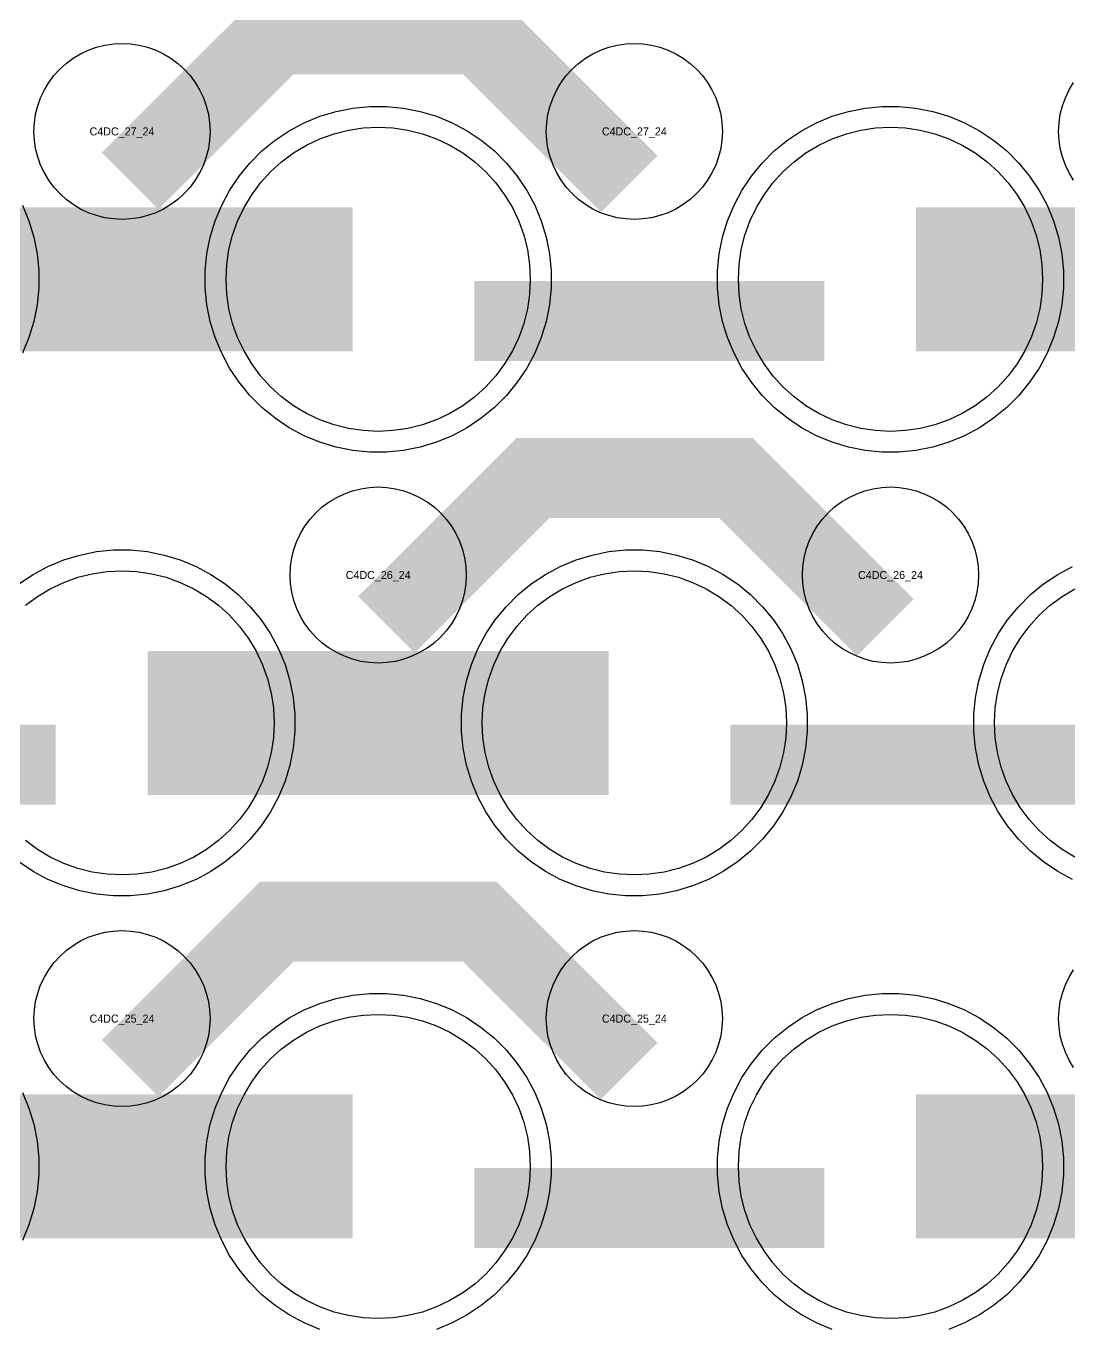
# Model space of a CAD drawing. Extents: x -11880 to 11880, y -14992 to 14992.
# Drawn here: x -4350 to -4024.2, y -11424.7 to -11019.2 of the extents above; entities that cross this region are included whole.
import ezdxf
from ezdxf.enums import TextEntityAlignment as Align

# ---------------------------------------------------------------- set-up
doc = ezdxf.new("R2010")
doc.units = 0
doc.header["$MEASUREMENT"] = 0
for name, color, linetype in [('GDS_775_DT_237', 138, 'CONTINUOUS'), ('RDL1_FS', 34, 'CONTINUOUS'), ('RDL_BS', 160, 'CONTINUOUS')]:
    doc.layers.add(name, color=color, linetype=linetype)

msp = doc.modelspace()

# ---------------------------------------------------------------- linework, layer by layer
at = {"layer": 'RDL1_FS', "color": 240, "true_color": 0xed1f24}
for points in [[(-4240, -11145.844), (-4244.657, -11145.615), (-4249.268, -11144.931), (-4253.791, -11143.799), (-4258.181, -11142.227), (-4262.395, -11140.235), (-4266.395, -11137.837), (-4270.14, -11135.059), (-4273.594, -11131.929), (-4276.724, -11128.475), (-4279.502, -11124.73), (-4281.9, -11120.73), (-4283.892, -11116.516), (-4285.464, -11112.126), (-4286.596, -11107.603), (-4287.28, -11102.992), (-4287.509, -11098.335), (-4287.28, -11093.678), (-4286.596, -11089.067), (-4285.464, -11084.544), (-4283.892, -11080.154), (-4281.9, -11075.94), (-4279.502, -11071.94), (-4276.724, -11068.195), (-4273.594, -11064.741), (-4270.14, -11061.611), (-4266.395, -11058.833), (-4262.395, -11056.435), (-4258.181, -11054.443), (-4253.791, -11052.871), (-4249.268, -11051.739), (-4244.657, -11051.055), (-4240, -11050.826), (-4235.343, -11051.055), (-4230.732, -11051.739), (-4226.209, -11052.871), (-4221.819, -11054.443), (-4217.605, -11056.435), (-4213.605, -11058.833), (-4209.86, -11061.611), (-4206.406, -11064.741), (-4203.276, -11068.195), (-4200.498, -11071.94), (-4198.1, -11075.94), (-4196.108, -11080.154), (-4194.536, -11084.544), (-4193.404, -11089.067), (-4192.72, -11093.678), (-4192.491, -11098.335), (-4192.72, -11102.992), (-4193.404, -11107.603), (-4194.536, -11112.126), (-4196.108, -11116.516), (-4198.1, -11120.73), (-4200.498, -11124.73), (-4203.276, -11128.475), (-4206.406, -11131.929), (-4209.86, -11135.059), (-4213.605, -11137.837), (-4217.605, -11140.235), (-4221.819, -11142.227), (-4226.209, -11143.799), (-4230.732, -11144.931), (-4235.343, -11145.615)], [(-4080, -11145.844), (-4084.657, -11145.615), (-4089.268, -11144.931), (-4093.791, -11143.799), (-4098.181, -11142.227), (-4102.395, -11140.235), (-4106.395, -11137.837), (-4110.14, -11135.059), (-4113.594, -11131.929), (-4116.724, -11128.475), (-4119.502, -11124.73), (-4121.9, -11120.73), (-4123.892, -11116.516), (-4125.464, -11112.126), (-4126.596, -11107.603), (-4127.28, -11102.992), (-4127.509, -11098.335), (-4127.28, -11093.678), (-4126.596, -11089.067), (-4125.464, -11084.544), (-4123.892, -11080.154), (-4121.9, -11075.94), (-4119.502, -11071.94), (-4116.724, -11068.195), (-4113.594, -11064.741), (-4110.14, -11061.611), (-4106.395, -11058.833), (-4102.395, -11056.435), (-4098.181, -11054.443), (-4093.791, -11052.871), (-4089.268, -11051.739), (-4084.657, -11051.055), (-4080, -11050.826), (-4075.343, -11051.055), (-4070.732, -11051.739), (-4066.209, -11052.871), (-4061.819, -11054.443), (-4057.605, -11056.435), (-4053.605, -11058.833), (-4049.86, -11061.611), (-4046.406, -11064.741), (-4043.276, -11068.195), (-4040.498, -11071.94), (-4038.1, -11075.94), (-4036.108, -11080.154), (-4034.536, -11084.544), (-4033.404, -11089.067), (-4032.72, -11093.678), (-4032.491, -11098.335), (-4032.72, -11102.992), (-4033.404, -11107.603), (-4034.536, -11112.126), (-4036.108, -11116.516), (-4038.1, -11120.73), (-4040.498, -11124.73), (-4043.276, -11128.475), (-4046.406, -11131.929), (-4049.86, -11135.059), (-4053.605, -11137.837), (-4057.605, -11140.235), (-4061.819, -11142.227), (-4066.209, -11143.799), (-4070.732, -11144.931), (-4075.343, -11145.615)]]:
    msp.add_lwpolyline(points, close=True, dxfattribs=at)
for points in [[(-4391.998, -11098.335, 45, 45, 0), (-4319.998, -11098.335, 45, 45, 0)], [(-4319.998, -11098.335, 45, 45, 0), (-4247.998, -11098.335, 45, 45, 0)], [(-4071.998, -11098.335, 45, 45, 0), (-3999.998, -11098.335, 45, 45, 0)]]:
    msp.add_lwpolyline(points, format="xyseb", dxfattribs=at)
at = {"layer": 'RDL1_FS'}
for points in [[(-4350.14, -11200.176), (-4346.395, -11197.398), (-4342.395, -11195), (-4338.181, -11193.008), (-4333.791, -11191.436), (-4329.268, -11190.304), (-4324.657, -11189.62), (-4320, -11189.391), (-4315.343, -11189.62), (-4310.732, -11190.304), (-4306.209, -11191.436), (-4301.819, -11193.008), (-4297.605, -11195), (-4293.605, -11197.398), (-4289.86, -11200.176), (-4286.406, -11203.306), (-4283.276, -11206.76), (-4280.498, -11210.505), (-4278.1, -11214.505), (-4276.108, -11218.719), (-4274.536, -11223.109), (-4273.404, -11227.632), (-4272.72, -11232.243), (-4272.491, -11236.9), (-4272.72, -11241.557), (-4273.404, -11246.168), (-4274.536, -11250.691), (-4276.108, -11255.081), (-4278.1, -11259.295), (-4280.498, -11263.295), (-4283.276, -11267.04), (-4286.406, -11270.494), (-4289.86, -11273.624), (-4293.605, -11276.402), (-4297.605, -11278.8), (-4301.819, -11280.792), (-4306.209, -11282.364), (-4310.732, -11283.496), (-4315.343, -11284.18), (-4320, -11284.409), (-4324.657, -11284.18), (-4329.268, -11283.496), (-4333.791, -11282.364), (-4338.181, -11280.792), (-4342.395, -11278.8), (-4346.395, -11276.402), (-4350.14, -11273.624)], [(-4022.395, -11278.8), (-4026.395, -11276.402), (-4030.14, -11273.624), (-4033.594, -11270.494), (-4036.724, -11267.04), (-4039.502, -11263.295), (-4041.9, -11259.295), (-4043.892, -11255.081), (-4045.464, -11250.691), (-4046.596, -11246.168), (-4047.28, -11241.557), (-4047.509, -11236.9), (-4047.28, -11232.243), (-4046.596, -11227.632), (-4045.464, -11223.109), (-4043.892, -11218.719), (-4041.9, -11214.505), (-4039.502, -11210.505), (-4036.724, -11206.76), (-4033.594, -11203.306), (-4030.14, -11200.176), (-4026.395, -11197.398), (-4022.395, -11195)]]:
    msp.add_lwpolyline(points, dxfattribs=at)
for points in [[(-4160, -11284.409), (-4164.657, -11284.18), (-4169.268, -11283.496), (-4173.791, -11282.364), (-4178.181, -11280.792), (-4182.395, -11278.8), (-4186.395, -11276.402), (-4190.14, -11273.624), (-4193.594, -11270.494), (-4196.724, -11267.04), (-4199.502, -11263.295), (-4201.9, -11259.295), (-4203.892, -11255.081), (-4205.464, -11250.691), (-4206.596, -11246.168), (-4207.28, -11241.557), (-4207.509, -11236.9), (-4207.28, -11232.243), (-4206.596, -11227.632), (-4205.464, -11223.109), (-4203.892, -11218.719), (-4201.9, -11214.505), (-4199.502, -11210.505), (-4196.724, -11206.76), (-4193.594, -11203.306), (-4190.14, -11200.176), (-4186.395, -11197.398), (-4182.395, -11195), (-4178.181, -11193.008), (-4173.791, -11191.436), (-4169.268, -11190.304), (-4164.657, -11189.62), (-4160, -11189.391), (-4155.343, -11189.62), (-4150.732, -11190.304), (-4146.209, -11191.436), (-4141.819, -11193.008), (-4137.605, -11195), (-4133.605, -11197.398), (-4129.86, -11200.176), (-4126.406, -11203.306), (-4123.276, -11206.76), (-4120.498, -11210.505), (-4118.1, -11214.505), (-4116.108, -11218.719), (-4114.536, -11223.109), (-4113.404, -11227.632), (-4112.72, -11232.243), (-4112.491, -11236.9), (-4112.72, -11241.557), (-4113.404, -11246.168), (-4114.536, -11250.691), (-4116.108, -11255.081), (-4118.1, -11259.295), (-4120.498, -11263.295), (-4123.276, -11267.04), (-4126.406, -11270.494), (-4129.86, -11273.624), (-4133.605, -11276.402), (-4137.605, -11278.8), (-4141.819, -11280.792), (-4146.209, -11282.364), (-4150.732, -11283.496), (-4155.343, -11284.18)], [(-4240, -11422.969), (-4244.657, -11422.74), (-4249.268, -11422.056), (-4253.791, -11420.924), (-4258.181, -11419.352), (-4262.395, -11417.36), (-4266.395, -11414.962), (-4270.14, -11412.184), (-4273.594, -11409.054), (-4276.724, -11405.6), (-4279.502, -11401.855), (-4281.9, -11397.855), (-4283.892, -11393.641), (-4285.464, -11389.251), (-4286.596, -11384.728), (-4287.28, -11380.117), (-4287.509, -11375.46), (-4287.28, -11370.803), (-4286.596, -11366.192), (-4285.464, -11361.669), (-4283.892, -11357.279), (-4281.9, -11353.065), (-4279.502, -11349.065), (-4276.724, -11345.32), (-4273.594, -11341.866), (-4270.14, -11338.736), (-4266.395, -11335.958), (-4262.395, -11333.56), (-4258.181, -11331.568), (-4253.791, -11329.996), (-4249.268, -11328.864), (-4244.657, -11328.18), (-4240, -11327.951), (-4235.343, -11328.18), (-4230.732, -11328.864), (-4226.209, -11329.996), (-4221.819, -11331.568), (-4217.605, -11333.56), (-4213.605, -11335.958), (-4209.86, -11338.736), (-4206.406, -11341.866), (-4203.276, -11345.32), (-4200.498, -11349.065), (-4198.1, -11353.065), (-4196.108, -11357.279), (-4194.536, -11361.669), (-4193.404, -11366.192), (-4192.72, -11370.803), (-4192.491, -11375.46), (-4192.72, -11380.117), (-4193.404, -11384.728), (-4194.536, -11389.251), (-4196.108, -11393.641), (-4198.1, -11397.855), (-4200.498, -11401.855), (-4203.276, -11405.6), (-4206.406, -11409.054), (-4209.86, -11412.184), (-4213.605, -11414.962), (-4217.605, -11417.36), (-4221.819, -11419.352), (-4226.209, -11420.924), (-4230.732, -11422.056), (-4235.343, -11422.74)], [(-4080, -11422.969), (-4084.657, -11422.74), (-4089.268, -11422.056), (-4093.791, -11420.924), (-4098.181, -11419.352), (-4102.395, -11417.36), (-4106.395, -11414.962), (-4110.14, -11412.184), (-4113.594, -11409.054), (-4116.724, -11405.6), (-4119.502, -11401.855), (-4121.9, -11397.855), (-4123.892, -11393.641), (-4125.464, -11389.251), (-4126.596, -11384.728), (-4127.28, -11380.117), (-4127.509, -11375.46), (-4127.28, -11370.803), (-4126.596, -11366.192), (-4125.464, -11361.669), (-4123.892, -11357.279), (-4121.9, -11353.065), (-4119.502, -11349.065), (-4116.724, -11345.32), (-4113.594, -11341.866), (-4110.14, -11338.736), (-4106.395, -11335.958), (-4102.395, -11333.56), (-4098.181, -11331.568), (-4093.791, -11329.996), (-4089.268, -11328.864), (-4084.657, -11328.18), (-4080, -11327.951), (-4075.343, -11328.18), (-4070.732, -11328.864), (-4066.209, -11329.996), (-4061.819, -11331.568), (-4057.605, -11333.56), (-4053.605, -11335.958), (-4049.86, -11338.736), (-4046.406, -11341.866), (-4043.276, -11345.32), (-4040.498, -11349.065), (-4038.1, -11353.065), (-4036.108, -11357.279), (-4034.536, -11361.669), (-4033.404, -11366.192), (-4032.72, -11370.803), (-4032.491, -11375.46), (-4032.72, -11380.117), (-4033.404, -11384.728), (-4034.536, -11389.251), (-4036.108, -11393.641), (-4038.1, -11397.855), (-4040.498, -11401.855), (-4043.276, -11405.6), (-4046.406, -11409.054), (-4049.86, -11412.184), (-4053.605, -11414.962), (-4057.605, -11417.36), (-4061.819, -11419.352), (-4066.209, -11420.924), (-4070.732, -11422.056), (-4075.343, -11422.74)]]:
    msp.add_lwpolyline(points, close=True, dxfattribs=at)
for points in [[(-4311.998, -11236.9, 45, 45, 0), (-4239.998, -11236.9, 45, 45, 0)], [(-4239.998, -11236.9, 45, 45, 0), (-4167.998, -11236.9, 45, 45, 0)], [(-4391.998, -11375.46, 45, 45, 0), (-4319.998, -11375.46, 45, 45, 0)], [(-4319.998, -11375.46, 45, 45, 0), (-4247.998, -11375.46, 45, 45, 0)], [(-4071.998, -11375.46, 45, 45, 0), (-3999.998, -11375.46, 45, 45, 0)]]:
    msp.add_lwpolyline(points, format="xyseb", dxfattribs=at)
at = {"layer": 'RDL_BS'}
for points in [[(-4317.438, -11067.649, 25, 25, 0), (-4271.623, -11021.834, 25, 25, 0), (-4238.07, -11021.834, 25, 25, 0)], [(-4161.599, -11068.548, 25, 25, 0), (-4208.313, -11021.834, 25, 25, 0), (-4238.071, -11021.834, 25, 25, 0)], [(-4237.438, -11206.214, 25, 25, 0), (-4191.623, -11160.399, 25, 25, 0), (-4158.07, -11160.399, 25, 25, 0)], [(-4081.599, -11207.113, 25, 25, 0), (-4128.313, -11160.399, 25, 25, 0), (-4158.071, -11160.399, 25, 25, 0)], [(-4449.984, -11249.913, 25, 25, 0), (-4340.719, -11249.913, 25, 25, 0)], [(-4129.984, -11249.913, 25, 25, 0), (-4020.719, -11249.913, 25, 25, 0)], [(-4317.438, -11344.774, 25, 25, 0), (-4271.623, -11298.959, 25, 25, 0), (-4238.07, -11298.959, 25, 25, 0)], [(-4161.599, -11345.673, 25, 25, 0), (-4208.313, -11298.959, 25, 25, 0), (-4238.071, -11298.959, 25, 25, 0)], [(-4209.984, -11388.473, 25, 25, 0), (-4100.719, -11388.473, 25, 25, 0)]]:
    msp.add_lwpolyline(points, format="xyseb", dxfattribs=at)
for points in [[(-4320, -11079.641), (-4322.693, -11079.509), (-4325.365, -11079.113), (-4327.984, -11078.456), (-4330.519, -11077.549), (-4332.956, -11076.397), (-4335.28, -11075.004), (-4337.443, -11073.401), (-4339.442, -11071.589), (-4341.254, -11069.59), (-4342.857, -11067.427), (-4344.25, -11065.103), (-4345.402, -11062.666), (-4346.309, -11060.131), (-4346.966, -11057.512), (-4347.362, -11054.84), (-4347.494, -11052.147), (-4347.362, -11049.454), (-4346.966, -11046.782), (-4346.309, -11044.163), (-4345.402, -11041.628), (-4344.25, -11039.191), (-4342.857, -11036.867), (-4341.254, -11034.704), (-4339.442, -11032.705), (-4337.443, -11030.893), (-4335.28, -11029.29), (-4332.956, -11027.897), (-4330.519, -11026.745), (-4327.984, -11025.838), (-4325.365, -11025.181), (-4322.693, -11024.785), (-4320, -11024.653), (-4317.307, -11024.785), (-4314.635, -11025.181), (-4312.016, -11025.838), (-4309.481, -11026.745), (-4307.044, -11027.897), (-4304.72, -11029.29), (-4302.557, -11030.893), (-4300.558, -11032.705), (-4298.746, -11034.704), (-4297.143, -11036.867), (-4295.75, -11039.191), (-4294.598, -11041.628), (-4293.691, -11044.163), (-4293.034, -11046.782), (-4292.638, -11049.454), (-4292.506, -11052.147), (-4292.638, -11054.84), (-4293.034, -11057.512), (-4293.691, -11060.131), (-4294.598, -11062.666), (-4295.75, -11065.103), (-4297.143, -11067.427), (-4298.746, -11069.59), (-4300.558, -11071.589), (-4302.557, -11073.401), (-4304.72, -11075.004), (-4307.044, -11076.397), (-4309.481, -11077.549), (-4312.016, -11078.456), (-4314.635, -11079.113), (-4317.307, -11079.509)], [(-4160, -11079.641), (-4162.693, -11079.509), (-4165.365, -11079.113), (-4167.984, -11078.456), (-4170.519, -11077.549), (-4172.956, -11076.397), (-4175.28, -11075.004), (-4177.443, -11073.401), (-4179.442, -11071.589), (-4181.254, -11069.59), (-4182.857, -11067.427), (-4184.25, -11065.103), (-4185.402, -11062.666), (-4186.309, -11060.131), (-4186.966, -11057.512), (-4187.362, -11054.84), (-4187.494, -11052.147), (-4187.362, -11049.454), (-4186.966, -11046.782), (-4186.309, -11044.163), (-4185.402, -11041.628), (-4184.25, -11039.191), (-4182.857, -11036.867), (-4181.254, -11034.704), (-4179.442, -11032.705), (-4177.443, -11030.893), (-4175.28, -11029.29), (-4172.956, -11027.897), (-4170.519, -11026.745), (-4167.984, -11025.838), (-4165.365, -11025.181), (-4162.693, -11024.785), (-4160, -11024.653), (-4157.307, -11024.785), (-4154.635, -11025.181), (-4152.016, -11025.838), (-4149.481, -11026.745), (-4147.044, -11027.897), (-4144.72, -11029.29), (-4142.557, -11030.893), (-4140.558, -11032.705), (-4138.746, -11034.704), (-4137.143, -11036.867), (-4135.75, -11039.191), (-4134.598, -11041.628), (-4133.691, -11044.163), (-4133.034, -11046.782), (-4132.638, -11049.454), (-4132.506, -11052.147), (-4132.638, -11054.84), (-4133.034, -11057.512), (-4133.691, -11060.131), (-4134.598, -11062.666), (-4135.75, -11065.103), (-4137.143, -11067.427), (-4138.746, -11069.59), (-4140.558, -11071.589), (-4142.557, -11073.401), (-4144.72, -11075.004), (-4147.044, -11076.397), (-4149.481, -11077.549), (-4152.016, -11078.456), (-4154.635, -11079.113), (-4157.307, -11079.509)], [(-4240, -11218.206), (-4242.693, -11218.074), (-4245.365, -11217.678), (-4247.984, -11217.021), (-4250.519, -11216.114), (-4252.956, -11214.962), (-4255.28, -11213.569), (-4257.443, -11211.966), (-4259.442, -11210.154), (-4261.254, -11208.155), (-4262.857, -11205.992), (-4264.25, -11203.668), (-4265.402, -11201.231), (-4266.309, -11198.696), (-4266.966, -11196.077), (-4267.362, -11193.405), (-4267.494, -11190.712), (-4267.362, -11188.019), (-4266.966, -11185.347), (-4266.309, -11182.728), (-4265.402, -11180.193), (-4264.25, -11177.756), (-4262.857, -11175.432), (-4261.254, -11173.269), (-4259.442, -11171.27), (-4257.443, -11169.458), (-4255.28, -11167.855), (-4252.956, -11166.462), (-4250.519, -11165.31), (-4247.984, -11164.403), (-4245.365, -11163.746), (-4242.693, -11163.35), (-4240, -11163.218), (-4237.307, -11163.35), (-4234.635, -11163.746), (-4232.016, -11164.403), (-4229.481, -11165.31), (-4227.044, -11166.462), (-4224.72, -11167.855), (-4222.557, -11169.458), (-4220.558, -11171.27), (-4218.746, -11173.269), (-4217.143, -11175.432), (-4215.75, -11177.756), (-4214.598, -11180.193), (-4213.691, -11182.728), (-4213.034, -11185.347), (-4212.638, -11188.019), (-4212.506, -11190.712), (-4212.638, -11193.405), (-4213.034, -11196.077), (-4213.691, -11198.696), (-4214.598, -11201.231), (-4215.75, -11203.668), (-4217.143, -11205.992), (-4218.746, -11208.155), (-4220.558, -11210.154), (-4222.557, -11211.966), (-4224.72, -11213.569), (-4227.044, -11214.962), (-4229.481, -11216.114), (-4232.016, -11217.021), (-4234.635, -11217.678), (-4237.307, -11218.074)], [(-4080, -11218.206), (-4082.693, -11218.074), (-4085.365, -11217.678), (-4087.984, -11217.021), (-4090.519, -11216.114), (-4092.956, -11214.962), (-4095.28, -11213.569), (-4097.443, -11211.966), (-4099.442, -11210.154), (-4101.254, -11208.155), (-4102.857, -11205.992), (-4104.25, -11203.668), (-4105.402, -11201.231), (-4106.309, -11198.696), (-4106.966, -11196.077), (-4107.362, -11193.405), (-4107.494, -11190.712), (-4107.362, -11188.019), (-4106.966, -11185.347), (-4106.309, -11182.728), (-4105.402, -11180.193), (-4104.25, -11177.756), (-4102.857, -11175.432), (-4101.254, -11173.269), (-4099.442, -11171.27), (-4097.443, -11169.458), (-4095.28, -11167.855), (-4092.956, -11166.462), (-4090.519, -11165.31), (-4087.984, -11164.403), (-4085.365, -11163.746), (-4082.693, -11163.35), (-4080, -11163.218), (-4077.307, -11163.35), (-4074.635, -11163.746), (-4072.016, -11164.403), (-4069.481, -11165.31), (-4067.044, -11166.462), (-4064.72, -11167.855), (-4062.557, -11169.458), (-4060.558, -11171.27), (-4058.746, -11173.269), (-4057.143, -11175.432), (-4055.75, -11177.756), (-4054.598, -11180.193), (-4053.691, -11182.728), (-4053.034, -11185.347), (-4052.638, -11188.019), (-4052.506, -11190.712), (-4052.638, -11193.405), (-4053.034, -11196.077), (-4053.691, -11198.696), (-4054.598, -11201.231), (-4055.75, -11203.668), (-4057.143, -11205.992), (-4058.746, -11208.155), (-4060.558, -11210.154), (-4062.557, -11211.966), (-4064.72, -11213.569), (-4067.044, -11214.962), (-4069.481, -11216.114), (-4072.016, -11217.021), (-4074.635, -11217.678), (-4077.307, -11218.074)], [(-4162.644, -11290.9), (-4167.938, -11290.383), (-4173.165, -11289.337), (-4178.205, -11287.806), (-4183.115, -11285.775), (-4187.777, -11283.283), (-4192.191, -11280.336), (-4196.292, -11276.974), (-4200.074, -11273.192), (-4203.436, -11269.091), (-4206.383, -11264.677), (-4208.875, -11260.015), (-4210.906, -11255.105), (-4212.437, -11250.065), (-4213.483, -11244.838), (-4214, -11239.544), (-4214, -11234.256), (-4213.483, -11228.962), (-4212.437, -11223.735), (-4210.906, -11218.695), (-4208.875, -11213.785), (-4206.383, -11209.123), (-4203.436, -11204.709), (-4200.074, -11200.608), (-4196.292, -11196.826), (-4192.191, -11193.464), (-4187.777, -11190.517), (-4183.115, -11188.025), (-4178.205, -11185.994), (-4173.165, -11184.463), (-4167.938, -11183.417), (-4162.644, -11182.9), (-4157.356, -11182.9), (-4152.062, -11183.417), (-4146.835, -11184.463), (-4141.795, -11185.994), (-4136.885, -11188.025), (-4132.223, -11190.517), (-4127.809, -11193.464), (-4123.708, -11196.826), (-4119.926, -11200.608), (-4116.564, -11204.709), (-4113.617, -11209.123), (-4111.125, -11213.785), (-4109.094, -11218.695), (-4107.563, -11223.735), (-4106.517, -11228.962), (-4106, -11234.256), (-4106, -11239.544), (-4106.517, -11244.838), (-4107.563, -11250.065), (-4109.094, -11255.105), (-4111.125, -11260.015), (-4113.617, -11264.677), (-4116.564, -11269.091), (-4119.926, -11273.192), (-4123.708, -11276.974), (-4127.809, -11280.336), (-4132.223, -11283.283), (-4136.885, -11285.775), (-4141.795, -11287.806), (-4146.835, -11289.337), (-4152.062, -11290.383), (-4157.356, -11290.9)], [(-4320, -11356.766), (-4322.693, -11356.634), (-4325.365, -11356.238), (-4327.984, -11355.581), (-4330.519, -11354.674), (-4332.956, -11353.522), (-4335.28, -11352.129), (-4337.443, -11350.526), (-4339.442, -11348.714), (-4341.254, -11346.715), (-4342.857, -11344.552), (-4344.25, -11342.228), (-4345.402, -11339.791), (-4346.309, -11337.256), (-4346.966, -11334.637), (-4347.362, -11331.965), (-4347.494, -11329.272), (-4347.362, -11326.579), (-4346.966, -11323.907), (-4346.309, -11321.288), (-4345.402, -11318.753), (-4344.25, -11316.316), (-4342.857, -11313.992), (-4341.254, -11311.829), (-4339.442, -11309.83), (-4337.443, -11308.018), (-4335.28, -11306.415), (-4332.956, -11305.022), (-4330.519, -11303.87), (-4327.984, -11302.963), (-4325.365, -11302.306), (-4322.693, -11301.91), (-4320, -11301.778), (-4317.307, -11301.91), (-4314.635, -11302.306), (-4312.016, -11302.963), (-4309.481, -11303.87), (-4307.044, -11305.022), (-4304.72, -11306.415), (-4302.557, -11308.018), (-4300.558, -11309.83), (-4298.746, -11311.829), (-4297.143, -11313.992), (-4295.75, -11316.316), (-4294.598, -11318.753), (-4293.691, -11321.288), (-4293.034, -11323.907), (-4292.638, -11326.579), (-4292.506, -11329.272), (-4292.638, -11331.965), (-4293.034, -11334.637), (-4293.691, -11337.256), (-4294.598, -11339.791), (-4295.75, -11342.228), (-4297.143, -11344.552), (-4298.746, -11346.715), (-4300.558, -11348.714), (-4302.557, -11350.526), (-4304.72, -11352.129), (-4307.044, -11353.522), (-4309.481, -11354.674), (-4312.016, -11355.581), (-4314.635, -11356.238), (-4317.307, -11356.634)], [(-4160, -11356.766), (-4162.693, -11356.634), (-4165.365, -11356.238), (-4167.984, -11355.581), (-4170.519, -11354.674), (-4172.956, -11353.522), (-4175.28, -11352.129), (-4177.443, -11350.526), (-4179.442, -11348.714), (-4181.254, -11346.715), (-4182.857, -11344.552), (-4184.25, -11342.228), (-4185.402, -11339.791), (-4186.309, -11337.256), (-4186.966, -11334.637), (-4187.362, -11331.965), (-4187.494, -11329.272), (-4187.362, -11326.579), (-4186.966, -11323.907), (-4186.309, -11321.288), (-4185.402, -11318.753), (-4184.25, -11316.316), (-4182.857, -11313.992), (-4181.254, -11311.829), (-4179.442, -11309.83), (-4177.443, -11308.018), (-4175.28, -11306.415), (-4172.956, -11305.022), (-4170.519, -11303.87), (-4167.984, -11302.963), (-4165.365, -11302.306), (-4162.693, -11301.91), (-4160, -11301.778), (-4157.307, -11301.91), (-4154.635, -11302.306), (-4152.016, -11302.963), (-4149.481, -11303.87), (-4147.044, -11305.022), (-4144.72, -11306.415), (-4142.557, -11308.018), (-4140.558, -11309.83), (-4138.746, -11311.829), (-4137.143, -11313.992), (-4135.75, -11316.316), (-4134.598, -11318.753), (-4133.691, -11321.288), (-4133.034, -11323.907), (-4132.638, -11326.579), (-4132.506, -11329.272), (-4132.638, -11331.965), (-4133.034, -11334.637), (-4133.691, -11337.256), (-4134.598, -11339.791), (-4135.75, -11342.228), (-4137.143, -11344.552), (-4138.746, -11346.715), (-4140.558, -11348.714), (-4142.557, -11350.526), (-4144.72, -11352.129), (-4147.044, -11353.522), (-4149.481, -11354.674), (-4152.016, -11355.581), (-4154.635, -11356.238), (-4157.307, -11356.634)]]:
    msp.add_lwpolyline(points, close=True, dxfattribs=at)
for points in [[(-4022.857, -11067.427), (-4024.25, -11065.103), (-4025.402, -11062.666), (-4026.309, -11060.131), (-4026.966, -11057.512), (-4027.362, -11054.84), (-4027.494, -11052.147), (-4027.362, -11049.454), (-4026.966, -11046.782), (-4026.309, -11044.163), (-4025.402, -11041.628), (-4024.25, -11039.191), (-4022.857, -11036.867)], [(-4352.191, -11193.464), (-4347.777, -11190.517), (-4343.115, -11188.025), (-4338.205, -11185.994), (-4333.165, -11184.463), (-4327.938, -11183.417), (-4322.644, -11182.9), (-4317.356, -11182.9), (-4312.062, -11183.417), (-4306.835, -11184.463), (-4301.795, -11185.994), (-4296.885, -11188.025), (-4292.223, -11190.517), (-4287.809, -11193.464), (-4283.708, -11196.826), (-4279.926, -11200.608), (-4276.564, -11204.709), (-4273.617, -11209.123), (-4271.125, -11213.785), (-4269.094, -11218.695), (-4267.563, -11223.735), (-4266.517, -11228.962), (-4266, -11234.256), (-4266, -11239.544), (-4266.517, -11244.838), (-4267.563, -11250.065), (-4269.094, -11255.105), (-4271.125, -11260.015), (-4273.617, -11264.677), (-4276.564, -11269.091), (-4279.926, -11273.192), (-4283.708, -11276.974), (-4287.809, -11280.336), (-4292.223, -11283.283), (-4296.885, -11285.775), (-4301.795, -11287.806), (-4306.835, -11289.337), (-4312.062, -11290.383), (-4317.356, -11290.9), (-4322.644, -11290.9), (-4327.938, -11290.383), (-4333.165, -11289.337), (-4338.205, -11287.806), (-4343.115, -11285.775), (-4347.777, -11283.283), (-4352.191, -11280.336)], [(-4023.115, -11285.775), (-4027.777, -11283.283), (-4032.191, -11280.336), (-4036.292, -11276.974), (-4040.074, -11273.192), (-4043.436, -11269.091), (-4046.383, -11264.677), (-4048.875, -11260.015), (-4050.906, -11255.105), (-4052.437, -11250.065), (-4053.483, -11244.838), (-4054, -11239.544), (-4054, -11234.256), (-4053.483, -11228.962), (-4052.437, -11223.735), (-4050.906, -11218.695), (-4048.875, -11213.785), (-4046.383, -11209.123), (-4043.436, -11204.709), (-4040.074, -11200.608), (-4036.292, -11196.826), (-4032.191, -11193.464), (-4027.777, -11190.517), (-4023.115, -11188.025)], [(-4022.857, -11344.552), (-4024.25, -11342.228), (-4025.402, -11339.791), (-4026.309, -11337.256), (-4026.966, -11334.637), (-4027.362, -11331.965), (-4027.494, -11329.272), (-4027.362, -11326.579), (-4026.966, -11323.907), (-4026.309, -11321.288), (-4025.402, -11318.753), (-4024.25, -11316.316), (-4022.857, -11313.992)], [(-4258.205, -11426.366), (-4263.115, -11424.335), (-4267.777, -11421.843), (-4272.191, -11418.896), (-4276.292, -11415.534), (-4280.074, -11411.752), (-4283.436, -11407.651), (-4286.383, -11403.237), (-4288.875, -11398.575), (-4290.906, -11393.665), (-4292.437, -11388.625), (-4293.483, -11383.398), (-4294, -11378.104), (-4294, -11372.816), (-4293.483, -11367.522), (-4292.437, -11362.295), (-4290.906, -11357.255), (-4288.875, -11352.345), (-4286.383, -11347.683), (-4283.436, -11343.269), (-4280.074, -11339.168), (-4276.292, -11335.386), (-4272.191, -11332.024), (-4267.777, -11329.077), (-4263.115, -11326.585), (-4258.205, -11324.554), (-4253.165, -11323.023), (-4247.938, -11321.977), (-4242.644, -11321.46), (-4237.356, -11321.46), (-4232.062, -11321.977), (-4226.835, -11323.023), (-4221.795, -11324.554), (-4216.885, -11326.585), (-4212.223, -11329.077), (-4207.809, -11332.024), (-4203.708, -11335.386), (-4199.926, -11339.168), (-4196.564, -11343.269), (-4193.617, -11347.683), (-4191.125, -11352.345), (-4189.094, -11357.255), (-4187.563, -11362.295), (-4186.517, -11367.522), (-4186, -11372.816), (-4186, -11378.104), (-4186.517, -11383.398), (-4187.563, -11388.625), (-4189.094, -11393.665), (-4191.125, -11398.575), (-4193.617, -11403.237), (-4196.564, -11407.651), (-4199.926, -11411.752), (-4203.708, -11415.534), (-4207.809, -11418.896), (-4212.223, -11421.843), (-4216.885, -11424.335), (-4221.795, -11426.366)], [(-4098.205, -11426.366), (-4103.115, -11424.335), (-4107.777, -11421.843), (-4112.191, -11418.896), (-4116.292, -11415.534), (-4120.074, -11411.752), (-4123.436, -11407.651), (-4126.383, -11403.237), (-4128.875, -11398.575), (-4130.906, -11393.665), (-4132.437, -11388.625), (-4133.483, -11383.398), (-4134, -11378.104), (-4134, -11372.816), (-4133.483, -11367.522), (-4132.437, -11362.295), (-4130.906, -11357.255), (-4128.875, -11352.345), (-4126.383, -11347.683), (-4123.436, -11343.269), (-4120.074, -11339.168), (-4116.292, -11335.386), (-4112.191, -11332.024), (-4107.777, -11329.077), (-4103.115, -11326.585), (-4098.205, -11324.554), (-4093.165, -11323.023), (-4087.938, -11321.977), (-4082.644, -11321.46), (-4077.356, -11321.46), (-4072.062, -11321.977), (-4066.835, -11323.023), (-4061.795, -11324.554), (-4056.885, -11326.585), (-4052.223, -11329.077), (-4047.809, -11332.024), (-4043.708, -11335.386), (-4039.926, -11339.168), (-4036.564, -11343.269), (-4033.617, -11347.683), (-4031.125, -11352.345), (-4029.094, -11357.255), (-4027.563, -11362.295), (-4026.517, -11367.522), (-4026, -11372.816), (-4026, -11378.104), (-4026.517, -11383.398), (-4027.563, -11388.625), (-4029.094, -11393.665), (-4031.125, -11398.575), (-4033.617, -11403.237), (-4036.564, -11407.651), (-4039.926, -11411.752), (-4043.708, -11415.534), (-4047.809, -11418.896), (-4052.223, -11421.843), (-4056.885, -11424.335), (-4061.795, -11426.366)], [(-4351.125, -11352.345), (-4349.094, -11357.255), (-4347.563, -11362.295), (-4346.517, -11367.522), (-4346, -11372.816), (-4346, -11378.104), (-4346.517, -11383.398), (-4347.563, -11388.625), (-4349.094, -11393.665), (-4351.125, -11398.575)]]:
    msp.add_lwpolyline(points, dxfattribs=at)
at = {"layer": 'RDL_BS', "color": 240, "true_color": 0xed1f24}
for points in [[(-4242.644, -11152.335), (-4247.938, -11151.818), (-4253.165, -11150.772), (-4258.205, -11149.241), (-4263.115, -11147.21), (-4267.777, -11144.718), (-4272.191, -11141.771), (-4276.292, -11138.409), (-4280.074, -11134.627), (-4283.436, -11130.526), (-4286.383, -11126.112), (-4288.875, -11121.45), (-4290.906, -11116.54), (-4292.437, -11111.5), (-4293.483, -11106.273), (-4294, -11100.979), (-4294, -11095.691), (-4293.483, -11090.397), (-4292.437, -11085.17), (-4290.906, -11080.13), (-4288.875, -11075.22), (-4286.383, -11070.558), (-4283.436, -11066.144), (-4280.074, -11062.043), (-4276.292, -11058.261), (-4272.191, -11054.899), (-4267.777, -11051.952), (-4263.115, -11049.46), (-4258.205, -11047.429), (-4253.165, -11045.898), (-4247.938, -11044.852), (-4242.644, -11044.335), (-4237.356, -11044.335), (-4232.062, -11044.852), (-4226.835, -11045.898), (-4221.795, -11047.429), (-4216.885, -11049.46), (-4212.223, -11051.952), (-4207.809, -11054.899), (-4203.708, -11058.261), (-4199.926, -11062.043), (-4196.564, -11066.144), (-4193.617, -11070.558), (-4191.125, -11075.22), (-4189.094, -11080.13), (-4187.563, -11085.17), (-4186.517, -11090.397), (-4186, -11095.691), (-4186, -11100.979), (-4186.517, -11106.273), (-4187.563, -11111.5), (-4189.094, -11116.54), (-4191.125, -11121.45), (-4193.617, -11126.112), (-4196.564, -11130.526), (-4199.926, -11134.627), (-4203.708, -11138.409), (-4207.809, -11141.771), (-4212.223, -11144.718), (-4216.885, -11147.21), (-4221.795, -11149.241), (-4226.835, -11150.772), (-4232.062, -11151.818), (-4237.356, -11152.335)], [(-4082.644, -11152.335), (-4087.938, -11151.818), (-4093.165, -11150.772), (-4098.205, -11149.241), (-4103.115, -11147.21), (-4107.777, -11144.718), (-4112.191, -11141.771), (-4116.292, -11138.409), (-4120.074, -11134.627), (-4123.436, -11130.526), (-4126.383, -11126.112), (-4128.875, -11121.45), (-4130.906, -11116.54), (-4132.437, -11111.5), (-4133.483, -11106.273), (-4134, -11100.979), (-4134, -11095.691), (-4133.483, -11090.397), (-4132.437, -11085.17), (-4130.906, -11080.13), (-4128.875, -11075.22), (-4126.383, -11070.558), (-4123.436, -11066.144), (-4120.074, -11062.043), (-4116.292, -11058.261), (-4112.191, -11054.899), (-4107.777, -11051.952), (-4103.115, -11049.46), (-4098.205, -11047.429), (-4093.165, -11045.898), (-4087.938, -11044.852), (-4082.644, -11044.335), (-4077.356, -11044.335), (-4072.062, -11044.852), (-4066.835, -11045.898), (-4061.795, -11047.429), (-4056.885, -11049.46), (-4052.223, -11051.952), (-4047.809, -11054.899), (-4043.708, -11058.261), (-4039.926, -11062.043), (-4036.564, -11066.144), (-4033.617, -11070.558), (-4031.125, -11075.22), (-4029.094, -11080.13), (-4027.563, -11085.17), (-4026.517, -11090.397), (-4026, -11095.691), (-4026, -11100.979), (-4026.517, -11106.273), (-4027.563, -11111.5), (-4029.094, -11116.54), (-4031.125, -11121.45), (-4033.617, -11126.112), (-4036.564, -11130.526), (-4039.926, -11134.627), (-4043.708, -11138.409), (-4047.809, -11141.771), (-4052.223, -11144.718), (-4056.885, -11147.21), (-4061.795, -11149.241), (-4066.835, -11150.772), (-4072.062, -11151.818), (-4077.356, -11152.335)]]:
    msp.add_lwpolyline(points, close=True, dxfattribs=at)
msp.add_lwpolyline([(-4351.125, -11075.22), (-4349.094, -11080.13), (-4347.563, -11085.17), (-4346.517, -11090.397), (-4346, -11095.691), (-4346, -11100.979), (-4346.517, -11106.273), (-4347.563, -11111.5), (-4349.094, -11116.54), (-4351.125, -11121.45)], dxfattribs=at)
msp.add_lwpolyline([(-4209.984, -11111.348, 25, 25, 0), (-4100.719, -11111.348, 25, 25, 0)], format="xyseb", dxfattribs=at)

# ---------------------------------------------------------------- texts
at = {"layer": 'GDS_775_DT_237'}
for s, p in [('C4DC_27_24', (-4320, -11052.147)), ('C4DC_27_24', (-4320, -11052.147)), ('C4DC_27_24', (-4160, -11052.147)), ('C4DC_27_24', (-4160, -11052.147)), ('C4DC_26_24', (-4240, -11190.712)), ('C4DC_26_24', (-4240, -11190.712)), ('C4DC_26_24', (-4080, -11190.712)), ('C4DC_26_24', (-4080, -11190.712)), ('C4DC_25_24', (-4320, -11329.272)), ('C4DC_25_24', (-4320, -11329.272)), ('C4DC_25_24', (-4160, -11329.272)), ('C4DC_25_24', (-4160, -11329.272))]:
    msp.add_text(s, height=2.5, dxfattribs=at).set_placement(p, align=Align.MIDDLE_CENTER)

doc.saveas('drawing.dxf')
